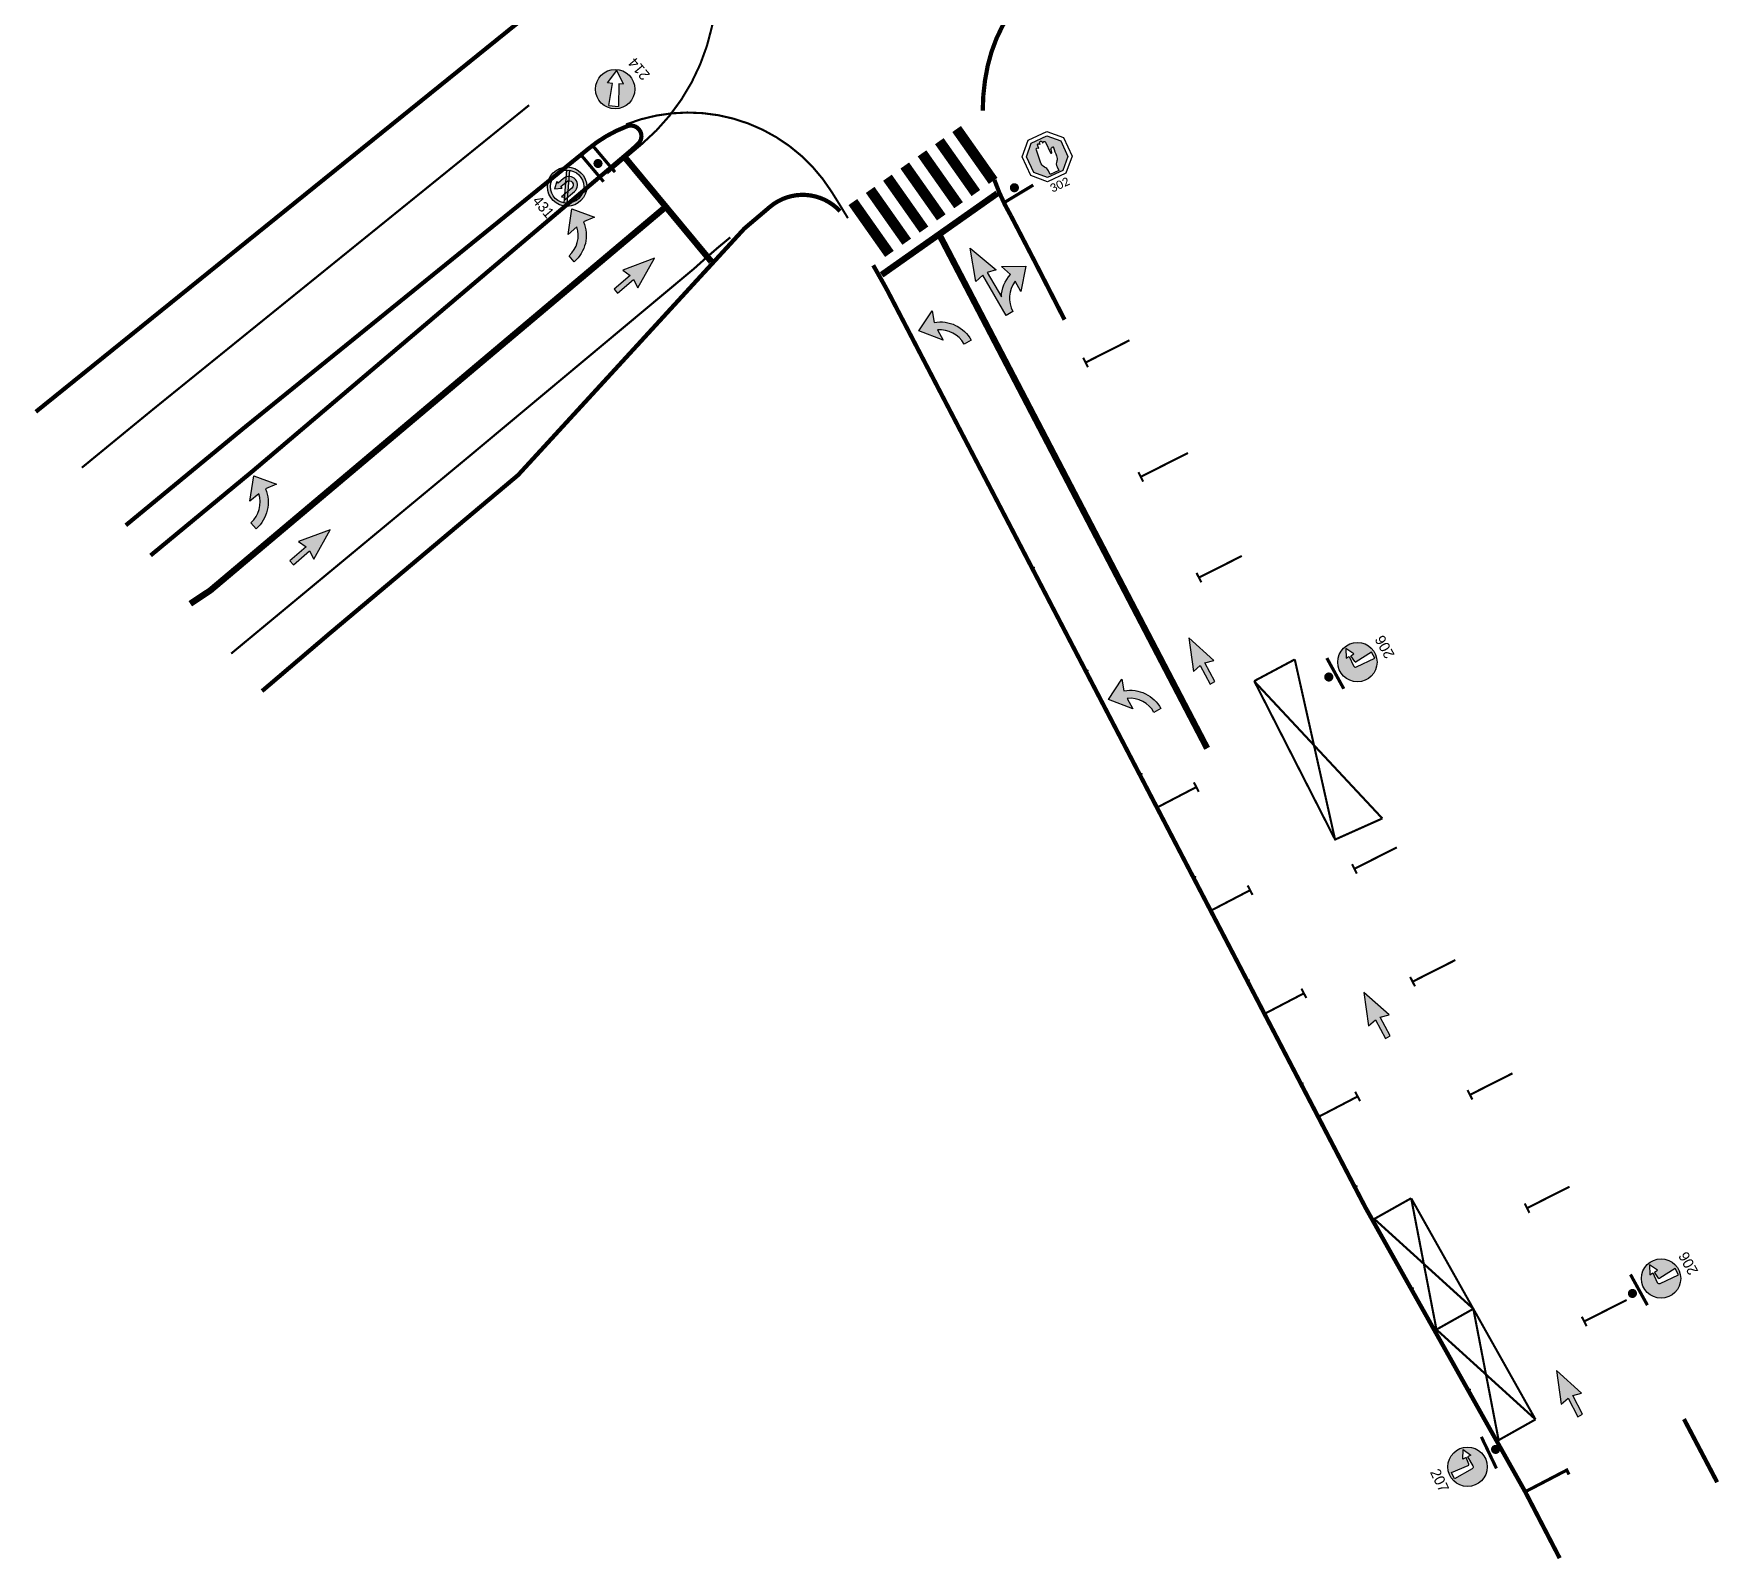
# Model space of a CAD drawing. Extents: x 190102 to 190185, y 665301 to 665415.
# Drawn here: x 190101.5 to 190181.2, y 665300.6 to 665372.8 of the extents above; entities that cross this region are included whole.
import ezdxf
from ezdxf.enums import TextEntityAlignment as Align

# ---------------------------------------------------------------- set-up
doc = ezdxf.new("R2010")
doc.units = 0
doc.header["$MEASUREMENT"] = 0
for name, pattern in [('1-1', [2, 1, -1]), ('2-1', [3, 2, -1]), ('DASHED1-1', [2, 1, -1]), ('zeva05_05', [1, 0.5, -0.5]), ('zeva1_1', [2, 1, -1])]:
    doc.linetypes.add(name, pattern=pattern)
for name, color, linetype in [('-ZEVA-821', 7, 'Continuous'), ('BL-TR-ARRW', 7, 'Continuous'), ('BL-TR-SIGN-1', 220, 'Continuous'), ('BL-TR-SIGN-5', 172, 'Continuous'), ('BL-TR-SIGN-7', 1, 'Continuous'), ('BL-TR-SIGN-NUMB', 3, 'Continuous'), ('BL-TR-SIGN-POLE', 7, 'Continuous'), ('BL-TR-SIGN-RFLM', 7, 'Continuous'), ('BL-TR-SIGN-ROAD', 7, 'Continuous'), ('BL-TR-SIGN-SINC', 7, 'Continuous'), ('BL-TR-SIGN-SIZE', 7, 'Continuous'), ('BL-TR-SIGN-SPED', 7, 'Continuous'), ('TR-CURB-BLK', 16, 'DASHED1-1'), ('TR-CURB-RED', 29, 'DASHED1-1'), ('TR-CURB-YLW', 37, 'Continuous'), ('TR-MARK-WHT-1-1', 15, 'DASHED1-1'), ('TR-MARK-WHT-808', 15, 'zeva05_05'), ('TR-MARK-WHT-809', 15, '2-1'), ('TR-MARK-WHT-810', 15, 'Continuous'), ('TR-MARK-WHT-811', 251, 'Continuous'), ('TR-MARK-WHT-815', 15, 'Continuous'), ('TR-MARK-WHT-819', 15, 'Continuous'), ('TR-MARK-WHT-820', 7, 'Continuous'), ('TR-MARK-YLW-1-1', 37, '1-1'), ('TR-SIGN-BL', 7, 'Continuous'), ('TR-SIGN-POLE', 1, 'Continuous')]:
    doc.layers.add(name, color=color, linetype=linetype)
doc.styles.add('0-SIMPLEX', font='0-simplex')
doc.styles.add('0-Techno', font='0-techno')
doc.styles.add('Legend', font='calibri.ttf')

# ---------------------------------------------------------------- blocks, each defined once
blk = doc.blocks.new('*U63')
blk.add_hatch(color=256).paths.add_polyline_path([(-0.125, 0), (0.125, 0), (0.1250000000000001, 0.9999999999999996), (0.5499999999999973, 0.8999999999999999), (1.469527624586853e-16, 2.4), (-0.5500000000000113, 0.8999999999999999), (-0.1249999999999998, 0.9999999999999996)])
blk.add_lwpolyline([(-0.125, 0), (0.125, 0), (0.1250000000000001, 0.9999999999999996), (0.5499999999999973, 0.8999999999999999), (1.469527624586853e-16, 2.4), (-0.5500000000000113, 0.8999999999999999), (-0.1249999999999998, 0.9999999999999996), (-0.125, 0)], close=True)
blk = doc.blocks.new('*U62')
h = blk.add_hatch(color=256)
edge = h.paths.add_edge_path()
edge.add_arc((-1.462491954342759, -0.005152727822045788), 1.649999999999999, 360.17892729568445, 432.2221754620929, ccw=False)
edge.add_line((0.1875, 1.455191522836685e-11), (-0.1875, -1.455206441458579e-11))
edge.add_arc((-1.487313643670034, -0.02201117284176546), 1.3, 360.970159669877, 427.3890326242977)
edge.add_line((-0.9875000000174623, 1.178066458654939), (-0.9875000000115961, 0.6249999999999998))
edge.add_line((-0.9875000000115961, 0.6249999999999998), (-1.787499999999955, 1.55))
edge.add_line((-1.787499999999955, 1.55), (-0.7875000000058208, 2.100000000020373))
edge.add_line((-0.7875000000058208, 2.100000000020373), (-0.958702775853697, 1.566055871835337))
blk.add_lwpolyline([(-0.958702775853697, 1.566055871835337, -0.3251283369462857), (0.1875, 1.455191522836685e-11), (-0.1875, -1.455191522836685e-11, 0.2982026170259487), (-0.9875000000174623, 1.178066458654939), (-0.9875000000115961, 0.6249999999999998), (-1.787499999999955, 1.55), (-0.7875000000058208, 2.100000000020373)], format="xyb", close=True)
blk = doc.blocks.new('*U67')
at = {"linetype": 'Continuous', "const_width": 0.4999999999999999}
for points in [[(4.278392977578735, 4.206584544426152), (2.175100705344907, 6.345781033195115)], [(3.565327481315613, 3.505487120355126), (1.462035209081784, 5.644683609124089)], [(2.85226198505249, 2.804389696284101), (0.7489697128186616, 4.943586185053064)], [(2.139196488789368, 2.103292272213076), (0.03590421655553921, 4.242488760982038)], [(1.426130992526245, 1.402194848142051), (-0.6771612797075834, 3.541391336911013)], [(0.7130654962631225, 0.7010974240710253), (-1.390226775970706, 2.840293912839988)], [(0, 0), (-2.103292272233829, 2.139196488768963)]]:
    blk.add_lwpolyline(points, dxfattribs=at)
blk = doc.blocks.new('*U59')
at = {"const_width": 0.2150400000002756}
blk.add_lwpolyline([(0.1055219564114838, 0.02063170166479722, 1), (-0.1055219564114838, -0.02063170166479722, 1)], format="xyb", close=True, dxfattribs=at)
at = {"const_width": 0.15}
blk.add_lwpolyline([(0.8289764221144829, -0.3522883345164018), (-0.8289764221144837, -0.3522883345164018)], dxfattribs=at)
blk = doc.blocks.new('*U64')
at = {"const_width": 0.15}
for points in [[(0.8289764221144829, 0.352288334516402), (-0.8289764221144837, 0.352288334516402)], [(0.8289764221144829, -0.3522883345164018), (-0.8289764221144837, -0.3522883345164018)]]:
    blk.add_lwpolyline(points, dxfattribs=at)
at = {"const_width": 0.2150400000002756}
blk.add_lwpolyline([(0.1055219564114838, 0.02063170166479722, 1), (-0.1055219564114838, -0.02063170166479722, 1)], format="xyb", close=True, dxfattribs=at)
blk = doc.blocks.new('TR-SIGN-214')
at = {"layer": 'BL-TR-SIGN-5'}
h = blk.add_hatch(color=256, dxfattribs=at)
h.paths.add_polyline_path([(-4.65, 0, 1), (4.65, 0, 1)])
h.paths.add_polyline_path([(2.272930521596107, 0.4334777469217722), (3.119034440765972, -3.119034440838221), (-0.4334777470094124, -2.272930521664688), (0.3893963014290649, -1.450056473230189), (-3.652650497204698, 2.026304900541659), (-2.026304900475639, 3.652650497270719), (1.45005647321145, -0.3893963014529322)], flags=16)
for p, q in [((0.3893963014290645, -1.450056473230189), (-3.652650497206463, 2.026304900543176)), ((-2.026304900474126, 3.65265049726896), (1.45005647321145, -0.389396301452932)), ((1.45005647321145, -0.3893963014529325), (2.272930521596108, 0.4334777469217728)), ((2.272930521596108, 0.433477746921772), (3.119034440765972, -3.119034440838221)), ((-0.433477747009412, -2.272930521664688), (0.3893963014290644, -1.45005647323019)), ((-0.433477747009412, -2.272930521664688), (3.119034440765972, -3.119034440838221))]:
    blk.add_line(p, q, dxfattribs=at)
blk.add_lwpolyline([(-2.026304900475639, 3.652650497270719), (-3.652650497204699, 2.02630490054166)], dxfattribs=at)
blk.add_circle((0, 0), 4.65, dxfattribs=at)
at = {"layer": 'BL-TR-SIGN-NUMB', "style": '0-SIMPLEX', "flags": 8}
blk.add_attdef('SIGN', text='', height=2.5, dxfattribs=at).set_placement((7.105427357601002e-15, -7.353152305348274), align=Align.MIDDLE)
at = {"layer": 'BL-TR-SIGN-POLE', "style": '0-SIMPLEX', "flags": 1}
blk.add_attdef('POLE_NUMB', text='', height=2, dxfattribs=at).set_placement((7.105427357601002e-15, -26.20066815883634), align=Align.MIDDLE_CENTER)
at = {"layer": 'BL-TR-SIGN-RFLM', "style": '0-Techno', "text_generation_flag": 2, "flags": 1}
blk.add_attdef('REFLECT_MATER', text='', height=2, dxfattribs=at).set_placement((7.105427357601002e-15, -14.38388046291662), align=Align.MIDDLE_CENTER)
at = {"layer": 'BL-TR-SIGN-ROAD', "style": '0-SIMPLEX', "flags": 1}
blk.add_attdef('ROAD_NUMB', text='', height=2, dxfattribs=at).set_placement((7.105427357601002e-15, -22.95766034460223), align=Align.MIDDLE_CENTER)
at = {"layer": 'BL-TR-SIGN-SINC', "style": '0-Techno', "text_generation_flag": 2, "flags": 1}
blk.add_attdef('SINCE', text='', height=2, dxfattribs=at).set_placement((7.105427357601002e-15, -17.08644245953987), align=Align.MIDDLE_CENTER)
at = {"layer": 'BL-TR-SIGN-SIZE', "style": '0-Techno', "text_generation_flag": 2, "flags": 1}
blk.add_attdef('SIZE', text='', height=2, dxfattribs=at).set_placement((7.105427357601002e-15, -11.14080598961425), align=Align.MIDDLE_CENTER)
at = {"layer": 'BL-TR-SIGN-SPED', "style": '0-SIMPLEX', "flags": 1}
blk.add_attdef('SPEED', text='', height=2, dxfattribs=at).set_placement((7.105427357601002e-15, -19.80467134854177), align=Align.MIDDLE_CENTER)
blk = doc.blocks.new('TR-SIGN-431')
at = {"layer": 'BL-TR-SIGN-1'}
h = blk.add_hatch(color=256, dxfattribs=at)
h.paths.add_polyline_path([(4.650999999999996, 1.4210854715202e-14, 1), (-4.650999999999982, 1.4210854715202e-14, 1)])
h.paths.add_polyline_path([(-3.930999999999982, 1.4210854715202e-14, -1), (3.930999999999996, 1.4210854715202e-14, -1)], flags=16)
blk.add_hatch(color=256, dxfattribs=at).paths.add_polyline_path([(-2.513397573596764, 3.022514456051099, 0.04588628828835396), (-3.022514456051078, 2.513397573596784), (2.513397573596777, -3.022514456051071, 0.04588628828835387), (3.022514456051091, -2.513397573596757)])
at = {"layer": 'BL-TR-SIGN-7'}
h = blk.add_hatch(color=256, dxfattribs=at)
edge = h.paths.add_edge_path()
edge.add_line((-1.498571262469509, -2.577775215798027), (-0.4985712624695093, -1.077775215798028))
edge.add_line((-0.4985712624695093, -1.077775215798028), (-0.9985712624695093, -1.077775215798028))
edge.add_line((-0.9985712624695093, -1.077775215798028), (-0.9985712624695093, 0.6282824419951325))
edge.add_arc((6.994405055138486e-15, 0.6282824419951322), 0.9985712624695163, 0, 180, ccw=False)
edge.add_line((0.9985712624695233, 0.6282824419951325), (0.9985712624695233, -2.577775215798027))
edge.add_line((0.9985712624695233, -2.577775215798027), (1.498571262469523, -2.077775215798027))
edge.add_line((1.498571262469523, -2.077775215798027), (1.998571262469523, -2.577775215798027))
edge.add_line((1.998571262469523, -2.577775215798027), (1.998571262469523, 0.6282824419951325))
edge.add_arc((6.661338147750939e-15, 0.6282824419951317), 1.998571262469516, 2.546262715723027e-14, 180)
edge.add_line((-1.998571262469509, 0.6282824419951325), (-1.998571262469509, -1.077775215798028))
edge.add_line((-1.998571262469509, -1.077775215798028), (-2.498571262469509, -1.077775215798028))
edge.add_line((-2.498571262469509, -1.077775215798028), (-1.498571262469509, -2.577775215798027))
at = {"layer": 'BL-TR-SIGN-1'}
for p, q in [((2.525078315617161, -3.034195198071454), (-3.034195198071461, 2.525078315617168)), ((3.034195198071474, -2.52507831561714), (-2.525078315617146, 3.034195198071482))]:
    blk.add_line(p, q, dxfattribs=at)
for radius in [4.650999999999989, 3.930999999999989]:
    blk.add_circle((7.105427357601002e-15, 1.4210854715202e-14), radius, dxfattribs=at)
at = {"layer": 'BL-TR-SIGN-7'}
blk.add_lwpolyline([(-1.498571262469509, -2.577775215798027), (-0.4985712624695093, -1.077775215798028), (-0.9985712624695093, -1.077775215798028), (-0.9985712624695093, 0.6282824419951325, -0.9999999999999997), (0.9985712624695233, 0.6282824419951325), (0.9985712624695233, -2.577775215798027), (1.498571262469523, -2.077775215798027), (1.998571262469523, -2.577775215798027), (1.998571262469523, 0.6282824419951326, 0.9999999999999997), (-1.998571262469509, 0.6282824419951325), (-1.998571262469509, -1.077775215798028), (-2.498571262469509, -1.077775215798028)], format="xyb", close=True, dxfattribs=at)
at = {"layer": 'BL-TR-SIGN-NUMB', "style": '0-SIMPLEX', "flags": 8}
blk.add_attdef('SIGN', text='', height=2.5, dxfattribs=at).set_placement((7.105427357601002e-15, -7.353152305348274), align=Align.MIDDLE)
at = {"layer": 'BL-TR-SIGN-POLE', "style": '0-SIMPLEX', "flags": 1}
blk.add_attdef('POLE_NUMB', text='', height=2, dxfattribs=at).set_placement((7.105427357601002e-15, -26.20066815883634), align=Align.MIDDLE_CENTER)
at = {"layer": 'BL-TR-SIGN-RFLM', "style": '0-Techno', "text_generation_flag": 2, "flags": 1}
blk.add_attdef('REFLECT_MATER', text='', height=2, dxfattribs=at).set_placement((7.105427357601002e-15, -14.38388046291662), align=Align.MIDDLE_CENTER)
at = {"layer": 'BL-TR-SIGN-ROAD', "style": '0-SIMPLEX', "flags": 1}
blk.add_attdef('ROAD_NUMB', text='', height=2, dxfattribs=at).set_placement((7.105427357601002e-15, -22.95766034460223), align=Align.MIDDLE_CENTER)
at = {"layer": 'BL-TR-SIGN-SINC', "style": '0-Techno', "text_generation_flag": 2, "flags": 1}
blk.add_attdef('SINCE', text='', height=2, dxfattribs=at).set_placement((7.105427357601002e-15, -17.08644245953987), align=Align.MIDDLE_CENTER)
at = {"layer": 'BL-TR-SIGN-SIZE', "style": '0-Techno', "text_generation_flag": 2, "flags": 1}
blk.add_attdef('SIZE', text='', height=2, dxfattribs=at).set_placement((7.105427357601002e-15, -11.14080598961425), align=Align.MIDDLE_CENTER)
at = {"layer": 'BL-TR-SIGN-SPED', "style": '0-SIMPLEX', "flags": 1}
blk.add_attdef('SPEED', text='', height=2, dxfattribs=at).set_placement((7.105427357601002e-15, -19.80467134854177), align=Align.MIDDLE_CENTER)
blk = doc.blocks.new('*U61')
h = blk.add_hatch(color=256)
edge = h.paths.add_edge_path()
edge.add_arc((1.462491954342759, -0.005152727822045344), 1.649999999999999, 107.7778245379071, 148.0467256883502, ccw=False)
edge.add_line((0.9587027758536966, 1.566055871835337), (0.7875000000058208, 2.100000000020373))
edge.add_line((0.7875000000058208, 2.100000000020373), (1.787499999999954, 1.55))
edge.add_line((1.787499999999954, 1.55), (0.9875000000115959, 0.6249999999999998))
edge.add_line((0.9875000000115959, 0.6249999999999998), (0.9875000000174623, 1.178066458654939))
edge.add_arc((1.487313643670034, -0.02201117284176513), 1.3, 112.6109673757023, 179.0298403301229)
edge.add_line((0.1875, -1.455191522836685e-11), (-0.1875, 1.455191522836685e-11))
edge.add_line((-0.1875, 1.455191522836685e-11), (-0.1875, 2.200000000014552))
edge.add_line((-0.1875, 2.200000000014552), (-0.6124999999999972, 2.100000000014552))
edge.add_line((-0.6124999999999972, 2.100000000014552), (-0.0625, 3.600000000014552))
edge.add_line((-0.0625, 3.600000000014552), (0.4875000000000114, 2.100000000014552))
edge.add_line((0.4875000000000114, 2.100000000014552), (0.0625, 2.200000000014552))
edge.add_line((0.0625, 2.200000000014552), (0.06250000000000044, 0.8680726312780773))
blk.add_lwpolyline([(0.06250000000000044, 0.8680726312780773, -0.1775370136016051), (0.9587027758536966, 1.566055871835337), (0.7875000000058208, 2.100000000020373), (1.787499999999954, 1.55), (0.9875000000115959, 0.6249999999999998), (0.9875000000174623, 1.178066458654939, 0.2982026170259488), (0.1875, -1.455191522836685e-11), (-0.1875, 1.455191522836685e-11), (-0.1875, 2.200000000014552), (-0.6124999999999972, 2.100000000014552), (-0.0625, 3.600000000014552), (0.4875000000000114, 2.100000000014552), (0.0625, 2.200000000014552)], format="xyb", close=True)
blk = doc.blocks.new('TR-SIGN-206')
at = {"layer": 'BL-TR-SIGN-5'}
h = blk.add_hatch(color=256, dxfattribs=at)
h.paths.add_polyline_path([(-4.65, 0, 1), (4.65, 0, 1)])
h.paths.add_polyline_path([(-0.3510093365112722, 1.231423964219001), (2.087800303434391, 1.036964911654007), (2.087800303434393, 1.908461337436127), (4.128745876378173, 0.8369649116540072), (2.087800303434392, -0.2345315141960507), (2.087800303434392, 0.6369649116540073), (0.4126548046238319, 0.5001875545314642, 0.4088062416740372), (0.1834953970497013, 0.2352838446822516), (0.4532855459655415, -4.04324893749201), (-1.209291452398148, -4.043248937490338), (-0.8896501790085309, 0.7661635045866444, -0.4180859072556104)], flags=16)
for p, q in [((-0.8896501790085309, 0.7661635045866446), (-1.209291452398148, -4.043248937490338)), ((2.087800303434392, 1.036964911654007), (-0.3510093365112716, 1.231423964219)), ((0.4532855459655415, -4.043248937492012), (0.1834953970497014, 0.2352838446822521)), ((0.4126548046238323, 0.500187554531464), (2.087800303434392, 0.6369649116540075)), ((4.128745876378173, 0.8369649116540074), (2.087800303434393, 1.908461337436128)), ((2.087800303434393, 1.908461337436128), (2.087800303434392, 1.036964911654007)), ((2.087800303434392, -0.2345315141960509), (4.128745876378173, 0.8369649116540074)), ((2.087800303434392, 0.6369649116540075), (2.087800303434392, -0.2345315141960509)), ((-1.209291452398148, -4.043248937490337), (0.4532855459655415, -4.043248937492012))]:
    blk.add_line(p, q, dxfattribs=at)
blk.add_circle((0, 0), 4.65, dxfattribs=at)
for centre, radius, start, end in [((-0.390750820336632, 0.7330058521249891), 0.5, 85.44115267200132, 176.1976224652061), ((0.4329998559262661, 0.2510167719595477), 0.25, 94.66790438009329, 183.6081055976109)]:
    blk.add_arc(centre, radius, start, end, dxfattribs=at)
at = {"layer": 'BL-TR-SIGN-NUMB', "style": '0-SIMPLEX', "flags": 8}
blk.add_attdef('SIGN', text='', height=2.5, dxfattribs=at).set_placement((7.105427357601002e-15, -7.353152305348274), align=Align.MIDDLE)
at = {"layer": 'BL-TR-SIGN-POLE', "style": '0-SIMPLEX', "flags": 1}
blk.add_attdef('POLE_NUMB', text='', height=2, dxfattribs=at).set_placement((7.105427357601002e-15, -26.20066815883634), align=Align.MIDDLE_CENTER)
at = {"layer": 'BL-TR-SIGN-RFLM', "style": '0-Techno', "text_generation_flag": 2, "flags": 1}
blk.add_attdef('REFLECT_MATER', text='', height=2, dxfattribs=at).set_placement((7.105427357601002e-15, -14.38388046291662), align=Align.MIDDLE_CENTER)
at = {"layer": 'BL-TR-SIGN-ROAD', "style": '0-SIMPLEX', "flags": 1}
blk.add_attdef('ROAD_NUMB', text='', height=2, dxfattribs=at).set_placement((7.105427357601002e-15, -22.95766034460223), align=Align.MIDDLE_CENTER)
at = {"layer": 'BL-TR-SIGN-SINC', "style": '0-Techno', "text_generation_flag": 2, "flags": 1}
blk.add_attdef('SINCE', text='', height=2, dxfattribs=at).set_placement((7.105427357601002e-15, -17.08644245953987), align=Align.MIDDLE_CENTER)
at = {"layer": 'BL-TR-SIGN-SIZE', "style": '0-Techno', "text_generation_flag": 2, "flags": 1}
blk.add_attdef('SIZE', text='', height=2, dxfattribs=at).set_placement((7.105427357601002e-15, -11.14080598961425), align=Align.MIDDLE_CENTER)
at = {"layer": 'BL-TR-SIGN-SPED', "style": '0-SIMPLEX', "flags": 1}
blk.add_attdef('SPEED', text='', height=2, dxfattribs=at).set_placement((7.105427357601002e-15, -19.80467134854177), align=Align.MIDDLE_CENTER)
blk = doc.blocks.new('TR-SIGN-207')
at = {"layer": 'BL-TR-SIGN-5'}
h = blk.add_hatch(color=256, dxfattribs=at)
h.paths.add_polyline_path([(-4.65, 0, 1), (4.65, 0, 1)])
h.paths.add_polyline_path([(0.8896501790085316, 0.7661635045866437), (1.209291452398148, -4.043248937490337), (-0.4532855459655418, -4.043248937492012), (-0.1834953970497009, 0.2352838446822518, 0.4088062416740372), (-0.4126548046238314, 0.500187554531464), (-2.087800303434392, 0.6369649116540077), (-2.087800303434392, -0.2345315141960507), (-4.128745876378172, 0.8369649116540074), (-2.087800303434393, 1.908461337436128), (-2.087800303434394, 1.036964911654007), (0.3510093365112716, 1.231423964219001, -0.4180859072556117)], flags=16)
blk.add_lwpolyline([(-2.087800303434392, 0.6369649116540075), (-2.087800303434392, -0.2345315141960509), (-4.128745876378173, 0.8369649116540074), (-2.087800303434393, 1.908461337436128), (-2.087800303434392, 1.036964911654007), (0.3510093365112715, 1.231423964219001, -0.4180859072556108), (0.8896501790085309, 0.7661635045866446), (1.209291452398148, -4.043248937490337), (-0.4532855459655415, -4.043248937492012), (-0.1834953970497014, 0.2352838446822521, 0.4088062416740371), (-0.4126548046238319, 0.5001875545314644)], format="xyb", close=True, dxfattribs=at)
blk.add_circle((0, 0), 4.65, dxfattribs=at)
at = {"layer": 'BL-TR-SIGN-NUMB', "style": '0-SIMPLEX', "flags": 8}
blk.add_attdef('SIGN', text='', height=2.5, dxfattribs=at).set_placement((7.105427357601002e-15, -7.353152305348274), align=Align.MIDDLE)
at = {"layer": 'BL-TR-SIGN-POLE', "style": '0-SIMPLEX', "flags": 1}
blk.add_attdef('POLE_NUMB', text='', height=2, dxfattribs=at).set_placement((7.105427357601002e-15, -26.20066815883634), align=Align.MIDDLE_CENTER)
at = {"layer": 'BL-TR-SIGN-RFLM', "style": '0-Techno', "text_generation_flag": 2, "flags": 1}
blk.add_attdef('REFLECT_MATER', text='', height=2, dxfattribs=at).set_placement((7.105427357601002e-15, -14.38388046291662), align=Align.MIDDLE_CENTER)
at = {"layer": 'BL-TR-SIGN-ROAD', "style": '0-SIMPLEX', "flags": 1}
blk.add_attdef('ROAD_NUMB', text='', height=2, dxfattribs=at).set_placement((7.105427357601002e-15, -22.95766034460223), align=Align.MIDDLE_CENTER)
at = {"layer": 'BL-TR-SIGN-SINC', "style": '0-Techno', "text_generation_flag": 2, "flags": 1}
blk.add_attdef('SINCE', text='', height=2, dxfattribs=at).set_placement((7.105427357601002e-15, -17.08644245953987), align=Align.MIDDLE_CENTER)
at = {"layer": 'BL-TR-SIGN-SIZE', "style": '0-Techno', "text_generation_flag": 2, "flags": 1}
blk.add_attdef('SIZE', text='', height=2, dxfattribs=at).set_placement((7.105427357601002e-15, -11.14080598961425), align=Align.MIDDLE_CENTER)
at = {"layer": 'BL-TR-SIGN-SPED', "style": '0-SIMPLEX', "flags": 1}
blk.add_attdef('SPEED', text='', height=2, dxfattribs=at).set_placement((7.105427357601002e-15, -19.80467134854177), align=Align.MIDDLE_CENTER)
blk = doc.blocks.new('*U58')
blk.add_hatch(color=256).paths.add_polyline_path([(-0.125, 0), (0.125, 0), (0.1250000000000001, 0.9999999999999996), (0.5499999999999973, 0.8999999999999999), (1.469527624586853e-16, 2.4), (-0.5500000000000113, 0.8999999999999999), (-0.1249999999999998, 0.9999999999999996)])
blk.add_lwpolyline([(-0.125, 0), (0.125, 0), (0.1250000000000001, 0.9999999999999996), (0.5499999999999973, 0.8999999999999999), (1.469527624586853e-16, 2.4), (-0.5500000000000113, 0.8999999999999999), (-0.1249999999999998, 0.9999999999999996), (-0.125, 0)], close=True)
blk = doc.blocks.new('han 2m')
at = {"layer": 'TR-MARK-WHT-819', "const_width": 0.1}
for points in [[(-0.25, 2), (0.25, 2)], [(0, 2), (0, 0)]]:
    blk.add_lwpolyline(points, dxfattribs=at)
blk = doc.blocks.new('han asura')
at = {"layer": 'TR-MARK-WHT-820', "const_width": 0.1}
for points in [[(190152.1696559962, 665295.7857795368), (190152.1696559962, 665297.7857795368)], [(190152.1696559962, 665297.7857795368), (190164.1696559962, 665297.7857795368)], [(190152.1696559962, 665297.7857795368), (190158.1696559962, 665295.7857795368), (190164.1696559962, 665297.7857795368)], [(190158.1696559962, 665297.7857795368), (190152.1696559962, 665295.7857795368)], [(190158.1696559962, 665295.7857795368), (190158.1696559962, 665297.7857795368)], [(190164.1696559962, 665295.7857795368), (190158.1696559962, 665297.7857795368)], [(190164.1696559962, 665295.7857795368), (190164.1696559962, 665297.7857795368)]]:
    blk.add_lwpolyline(points, dxfattribs=at)
blk = doc.blocks.new('HAN 2.5M')
at = {"layer": 'TR-MARK-WHT-819', "const_width": 0.1}
for points in [[(-0.25, 2.5), (0.25, 2.5)], [(0, 2.5), (0, 0)]]:
    blk.add_lwpolyline(points, dxfattribs=at)
blk = doc.blocks.new('*U56')
at = {"layer": 'BL-TR-SIGN-1'}
h = blk.add_hatch(color=256, dxfattribs=at)
h.paths.add_polyline_path([(1.012264509792438, 4.943349495961766), (2.259254138234422, 3.695236149901045), (2.259254138234422, 1.674180291419357), (0.9982500711287123, 0.4400874424132706), (-0.9764789719176381, 0.4400874424132701), (-2.207515301159065, 1.672233113048504), (-2.207515301159066, 3.728181373088746), (-1.007558374546627, 4.943349495961766)])
edge = h.paths.add_edge_path(flags=16)
edge.add_arc((1.13307101725953, 3.052773180869738), 0.4165117151017629, 96.45286909509753, 140.6943160469045, ccw=False)
edge.add_arc((1.086260984211696, 3.37236612319266), 0.09428002082198716, -5.423875073433976, 90.00000000470868, ccw=False)
edge.add_arc((5.159097383887556, 2.455521660922539), 4.081251269164785, 167.1461838634475, 182.0060660095584)
edge.add_arc((0.1417684308598728, 2.401772669695454), 0.9428002083293465, 316.74392082488157, 354.5761249366656, ccw=False)
edge.add_arc((1.515047946095552, 1.109645623197682), 0.9428002083170317, 136.7439208246272, 179.9999999999324)
edge.add_line((0.5722477377785201, 1.109645623198795), (0.5722477377785201, 0.6382455190318225))
edge.add_line((0.5722477377785201, 0.6382455190318225), (-0.5591125122184121, 0.6382455190318225))
edge.add_line((-0.5591125122184121, 0.6382455190318225), (-0.5591125122184121, 1.109645623198795))
edge.add_arc((-1.501912720545803, 1.109645623199782), 0.9428002083273913, 359.99999999994, 399.603910248749)
edge.add_arc((-0.04911465988769437, 2.311671715347455), 0.9428002083186618, 173.0470425319705, 219.6039102489537, ccw=False)
edge.add_line((-0.9849814000292789, 2.42580180560623), (-0.800561346054352, 3.93804624818162))
edge.add_arc((-0.6268044174168848, 3.952618829365131), 0.1743669417403308, 4.7940419617305, 184.7940419617303, ccw=False)
edge.add_line((-0.4530474887794176, 3.967191410548641), (-0.4530474887794176, 4.315166331507593))
edge.add_arc((-0.2821649510205534, 4.332015202420592), 0.1717111707547081, 5.6311133692552175, 185.6311133692551, ccw=False)
edge.add_line((-0.1112824132616893, 4.348864073333591), (-0.1112824132664422, 4.503726373208604))
edge.add_arc((0.05960012449667287, 4.520575244100022), 0.171711170756821, -5.6311133746984865, 185.6311133619497, ccw=False)
edge.add_line((0.2304826622560389, 4.503726373170581), (0.2304826622560389, 4.348864073333591))
edge.add_arc((0.4013652000172795, 4.332015202420592), 0.1717111707570731, -5.631113369177285, 174.3688866308227, ccw=False)
edge.add_line((0.5722477377785201, 4.315166331507593), (0.5722477377785201, 2.941425623685247))
edge.add_arc((0.6665277586106874, 2.94142562368739), 0.09428002083216724, 180.0000000013022, 354.5761249374518)
edge.add_line((0.7603856560532725, 2.932513978734234), (0.7926770988140758, 3.272609094551459))
edge.add_arc((0.8739663505623148, 3.264890820748024), 0.08165484799014308, 140.6943160446182, 174.5761249300937, ccw=False)
for points in [[(1.228921817802625, 5.405720436516341), (2.713869014314134, 3.919787804677727), (2.713869014314134, 1.511552159973762), (1.20331927993174, 0), (-1.20331927993174, 0), (-2.68826647644324, 1.485932631838614), (-2.68826647644324, 3.919787804677731), (-1.20331927993174, 5.405720436516341)], [(1.012264509792438, 4.943349495961766), (2.259254138234422, 3.695236149901045), (2.259254138234422, 1.674180291419357), (0.9982500711287123, 0.4400874424132706), (-0.9764789719176381, 0.4400874424132701), (-2.207515301159065, 1.672233113048504), (-2.207515301159066, 3.728181373088746), (-1.007558374546627, 4.943349495961766)]]:
    blk.add_lwpolyline(points, close=True, dxfattribs=at)
blk.add_lwpolyline([(0.8107836768595661, 3.316615707834081, -0.1954738501000874), (1.086260984203948, 3.466646144014647, -0.4422199164456065), (1.180118881642454, 3.363454478222634, 0.06492948141645313), (1.080347405292139, 2.312656220150294, -0.1665900507365569), (0.828408188483631, 1.755709146443873, 0.1910138098166437), (0.5722477377785201, 1.109645623198795), (0.5722477377785201, 0.6382455190318225), (-0.5591125122184121, 0.6382455190318225), (-0.5591125122184121, 1.109645623198795, 0.1745455203245611), (-0.7755136902123122, 1.710658669275103, -0.2059839257589922), (-0.9849814000292789, 2.42580180560623), (-0.800561346054352, 3.93804624818162, -0.9999999999999999), (-0.4530474887794176, 3.967191410548641), (-0.4530474887794176, 4.315166331507593, -0.9999999999999999), (-0.1112824132616893, 4.348864073333591), (-0.1112824132664422, 4.503726373208604, -1.103448275860166), (0.2304826622560389, 4.503726373170581), (0.2304826622560389, 4.348864073333591, -0.9999999999999999), (0.5722477377785201, 4.315166331507593), (0.5722477377785201, 2.941425623685247, 0.9537535995035986), (0.7603856560532725, 2.932513978734234), (0.7926770988140758, 3.272609094551459, -0.1489238173057745)], format="xyb", close=True, dxfattribs=at)
at = {"layer": 'BL-TR-SIGN-NUMB', "style": 'Legend'}
blk.add_text('302', height=1, dxfattribs=at).set_placement((-1.224651175901201, -1.433001543152948))

msp = doc.modelspace()

# ---------------------------------------------------------------- linework, layer by layer
at = {"layer": '-ZEVA-821'}
for p in [(190148.8215891614, 665347.5428333079), (190151.3639887735, 665342.6657230762), (190153.9063883857, 665337.7886128444), (190156.4487879979, 665332.9115026128), (190158.9911876101, 665328.0343923811), (190161.5335872222, 665323.1572821494), (190164.0759868344, 665318.2801719178), (190166.740407634, 665313.4691323426), (190169.4349939504, 665308.6744264513)]:
    msp.add_point(p, dxfattribs=at)
at = {"layer": 'TR-CURB-BLK', "flags": 128}
msp.add_lwpolyline([(190105.8723221037, 665349.5372902476, 0.2, 0.2, 0), (190111.434103988, 665354.1214888432, 0.2, 0.2, 0), (190125.177847346, 665365.2561375884, 0.2, 0.2, 0), (190127.7145272196, 665367.3195768155, 0.2, 0.2, -0.08424234776690756), (190129.5672463787, 665368.4038561219, 0.2, 0.2, -0.8202616791123934), (190130.0987784491, 665367.5796547862, 0.2, 0.2, -0.01673544087280791), (190129.6077066872, 665367.1349020604, 0.2, 0.2, 0), (190122.6067190324, 665361.2083651607, 0.2, 0.2, 0), (190111.8468491384, 665352.0803752784, 0.2, 0.2, 0), (190107.0442604469, 665348.1105089161, 0, 0, 0)], format="xyseb", dxfattribs=at)
at = {"layer": 'TR-CURB-RED', "flags": 128}
for points in [[(190101.617198096, 665354.9038197973, 0.2, 0.2, 0), (190131.3673812851, 665378.9127251364, 0.2, 0.2, 0.3460437470992572), (190131.8925312856, 665381.2019485274, 0.2, 0.2, 0), (190131.6216867005, 665381.7195197452, 0.2, 0.2, 0)], [(190141.2129888249, 665361.831905055, 0.2, 0.2, -0.003368238704690235), (190141.8512850502, 665360.6977053186, 0.2, 0.2, 0), (190155.1899012069, 665335.1101064917, 0.2, 0.2, 0), (190164.491978324, 665317.2658402849, 0.2, 0.2, 0), (190172.0415754015, 665303.8321692819, 0.2, 0.2, 0), (190173.6708975097, 665300.6931359704, 0, 0, 0)]]:
    msp.add_lwpolyline(points, format="xyseb", dxfattribs=at)
at = {"layer": 'TR-CURB-RED', "const_width": 0.2, "flags": 128}
for points in [[(190149.6842752833, 665375.893707966), (190149.0017233893, 665375.2676796544, 0.1589593684586777), (190146.6271599195, 665371.2712406596, 0.05432382921336387), (190146.3905281984, 665369.1468668011)], [(190112.3194670635, 665341.7023674729), (190115.4705728092, 665344.3890152922), (190124.4198270961, 665351.9110561641), (190135.1197154512, 665363.5702482616), (190136.3262935558, 665364.5930403401, -0.4018941444270411), (190139.6418592321, 665364.3917365437, -0.4018941444270411)], [(190146.9434028111, 665365.8668871574, 0.04792555812294842), (190147.7337179118, 665364.1533760428), (190148.8802378057, 665361.9516907459), (190150.1676942198, 665359.438193027), (190150.2609700395, 665359.2620241435)]]:
    msp.add_lwpolyline(points, format="xyb", dxfattribs=at)
msp.add_lwpolyline([(190179.5477096105, 665307.2707606716), (190181.1175997067, 665304.2846596694)], dxfattribs=at)
at = {"layer": 'TR-CURB-YLW', "const_width": 0.2, "flags": 128}
msp.add_lwpolyline([(190112.314013532, 665341.6977177659), (190115.4705728092, 665344.3890152922), (190124.4198270961, 665351.9110561641)], dxfattribs=at)
at = {"layer": 'TR-MARK-WHT-1-1', "const_width": 0.1, "flags": 128}
msp.add_lwpolyline([(190103.7937244589, 665352.2615242678), (190106.4821048555, 665354.466234043, -0.001725206292581814), (190107.5521838432, 665355.3378848576), (190124.9419748346, 665369.4034962838)], format="xyb", dxfattribs=at)
at = {"layer": 'TR-MARK-WHT-808', "linetype": 'zeva1_1', "const_width": 0.3}
msp.add_lwpolyline([(190131.4057131909, 665364.599918207), (190109.8615010501, 665346.451789966), (190108.9194669917, 665345.8275307147)], dxfattribs=at)
at = {"layer": 'TR-MARK-WHT-808', "linetype": 'zeva1_1', "flags": 128}
msp.add_lwpolyline([(190144.3305278559, 665363.2970054105, 0.3, 0.3, 0), (190149.766134156, 665352.8698282766, 0.3, 0.3, 0), (190157.0020331912, 665338.9891318468, 0, 0, 0)], format="xyseb", dxfattribs=at)
at = {"layer": 'TR-MARK-WHT-809', "linetype": '2-1', "const_width": 0.1, "flags": 128}
for points in [[(190128.6315194594, 665366.1775120709), (190130.2666241885, 665367.5616751331, 0.3429259842687345), (190132.7964136351, 665379.5718085729), (190131.9423269834, 665381.3259310849)], [(190129.5305111806, 665368.4968643216, -0.3611466032182925), (190139.2444953628, 665365.3102762836, -0.003798365570501943), (190140.0162731917, 665364.0601289854)]]:
    msp.add_lwpolyline(points, format="xyb", dxfattribs=at)
at = {"layer": 'TR-MARK-WHT-810', "const_width": 0.3}
for points in [[(190133.553287751, 665362.0112786096), (190129.4673234728, 665366.9364109522)], [(190147.0807557944, 665365.2339667501), (190141.6084497412, 665361.3798697441)]]:
    msp.add_lwpolyline(points, dxfattribs=at)
at = {"layer": 'TR-MARK-WHT-815', "const_width": 0.15}
msp.add_lwpolyline([(190172.1295802667, 665303.87972056), (190174.0052022323, 665304.8574676955), (190174.1122086207, 665304.652196286)], dxfattribs=at)
at = {"layer": 'TR-MARK-WHT-819', "const_width": 0.1}
for points in [[(190151.2534817744, 665357.2352128299), (190153.3320120397, 665358.2860718119)], [(190151.3662796403, 665357.0121060361), (190151.1406839084, 665357.4583196237)], [(190156.6122399875, 665347.0627944461), (190158.637677582, 665348.0857316966)], [(190156.7250378534, 665346.8396876523), (190156.4994421215, 665347.28590124)], [(190163.9661888793, 665333.2926521231), (190165.9742756063, 665334.3078964085)], [(190164.0789867452, 665333.0695453293), (190163.8533910133, 665333.515758917)], [(190166.7154668549, 665327.9557668269), (190168.7372440587, 665328.9779327147)], [(190166.8282647209, 665327.732660033), (190166.602668989, 665328.1788736207)], [(190169.429096225, 665322.6044906215), (190171.4370592503, 665323.619672366)], [(190169.541894091, 665322.3813838277), (190169.3162983591, 665322.8275974153)], [(190172.1289018826, 665317.2462491947), (190174.136864908, 665318.2614309392)], [(190172.2416997485, 665317.0231424009), (190172.0161040167, 665317.4693559885)], [(190174.8286996041, 665311.8880235186), (190176.8366626294, 665312.9032052631)], [(190174.94149747, 665311.6649167248), (190174.7159017381, 665312.1111303124)]]:
    msp.add_lwpolyline(points, dxfattribs=at)
at = {"layer": 'TR-MARK-WHT-820', "const_width": 0.1}
for points in [[(190159.2284311258, 665342.1716839146), (190161.1447150201, 665343.1940702446)], [(190161.1447150201, 665343.1940702446), (190163.050334419, 665334.6756955299)], [(190165.2850513551, 665335.6739714935), (190159.2214235661, 665342.1679452028)], [(190165.2850513551, 665335.6739714935), (190163.050334419, 665334.6756955299), (190159.2284311258, 665342.1716839146)]]:
    msp.add_lwpolyline(points, dxfattribs=at)
at = {"layer": 'TR-MARK-YLW-1-1', "const_width": 0.1, "flags": 128}
msp.add_lwpolyline([(190110.8549551306, 665343.4711624295), (190122.1235978181, 665352.8107672879), (190132.747600711, 665361.6798554618, -0.01476542134919465), (190134.4542086154, 665363.1531659615)], format="xyb", dxfattribs=at)

# ---------------------------------------------------------------- block references
at = {"layer": '-ZEVA-821', "rotation": 299.335578203731}
msp.add_blockref('han asura', (-482976.9090505562, 505140.4935490172), dxfattribs=at)
at = {"rotation": 116.8201527561911}
msp.add_blockref('HAN 2.5M', (190156.0924421184, 665352.9564475815), dxfattribs=at)
at = {"layer": 'BL-TR-ARRW'}
for name, p, rotation in [('*U62', (190126.9504242195, 665362.1392995821), 310.5676657454713), ('*U61', (190147.6573891913, 665359.5595749565, -71.53999999999999), 30.20640505007631), ('*U63', (190129.0424656026, 665360.6021537975), 310.5676657454713), ('*U62', (190145.677156064, 665358.1976728403), 28.03326623139653), ('*U62', (190111.9095683639, 665349.5156935999), 310.5676657454713), ('*U63', (190113.7166882391, 665347.7684976315), 310.5676657454713), ('*U58', (190157.2580689102, 665342.0896692664), 28.03326623139653), ('*U62', (190154.6508254144, 665340.7776411261), 28.03326623139653), ('*U58', (190165.5444528183, 665325.3311234154), 28.03326623139653), ('*U58', (190174.6456868888, 665307.4421609491), 28.03326623139653)]:
    msp.add_blockref(name, p, dxfattribs=dict(at, rotation=rotation))
at = {"layer": 'TR-MARK-WHT-811', "rotation": 350.6415827272588}
msp.add_blockref('*U67', (190141.9775887981, 665362.3695080391), dxfattribs=at)
at = {"layer": 'TR-MARK-WHT-819', "rotation": 297.532680600375}
for p in [(190154.7169433619, 665336.2337172455), (190157.2593429741, 665331.3566070138), (190159.8017419749, 665326.4794964634), (190162.3441415862, 665321.6023862313)]:
    msp.add_blockref('han 2m', p, dxfattribs=at)
at = {"layer": 'TR-SIGN-BL'}
for name, p, xscale, yscale, zscale, rotation, values in [('TR-SIGN-214', (190129.0089532833, 665370.1643465149), 0.2000000000000004, 0.2000000000000004, 0.2000000000000004, 130.1447383535286, {'SIGN': '214'}), ('TR-SIGN-431', (190126.7366906331, 665365.5504580174), 0.2, 0.2, 0.2, 310.3328094165752, {'SIGN': '431'}), ('TR-SIGN-206', (190164.1058995667, 665343.0678782897), 0.2, 0.2, 0.2, 119, {'SIGN': '206'}), ('TR-SIGN-206', (190178.4629495805, 665313.9174246072), 0.2, 0.2, 0.2, 119, {'SIGN': '206'}), ('TR-SIGN-207', (190169.3162039729, 665305.0152269695), 0.2000000000000001, 0.2000000000000001, 0.2000000000000001, 296, {'SIGN': '207'})]:
    msp.add_blockref(name, p, dxfattribs=dict(at, xscale=xscale, yscale=yscale, zscale=zscale, rotation=rotation)).add_auto_attribs(values)
at = {"layer": 'TR-SIGN-BL', "xscale": 0.4, "yscale": 0.4, "zscale": 0.4, "rotation": 25.00000000000001}
msp.add_blockref('*U56', (190149.8847030967, 665365.9891206074), dxfattribs=at)
at = {"layer": 'TR-SIGN-POLE', "linetype": 'Continuous'}
for name, p, rotation in [('*U64', (190128.1987912917, 665366.646119573, -2.312422293306297e-09), 130.1447383535286), ('*U59', (190147.8874662273, 665365.5000209495, -2.32489298159009e-09), 31.09071615050862), ('*U59', (190162.7528986319, 665342.3622300562, -3.869692806022363e-09), 118.8565905118325), ('*U59', (190177.1099486457, 665313.2117763737, -3.869692806022363e-09), 118.8565905118325), ('*U59', (190170.6409392417, 665305.8374826818, -3.869590079197631e-09), 295.5737355868126)]:
    msp.add_blockref(name, p, dxfattribs=dict(at, rotation=rotation))

doc.saveas('drawing.dxf')
